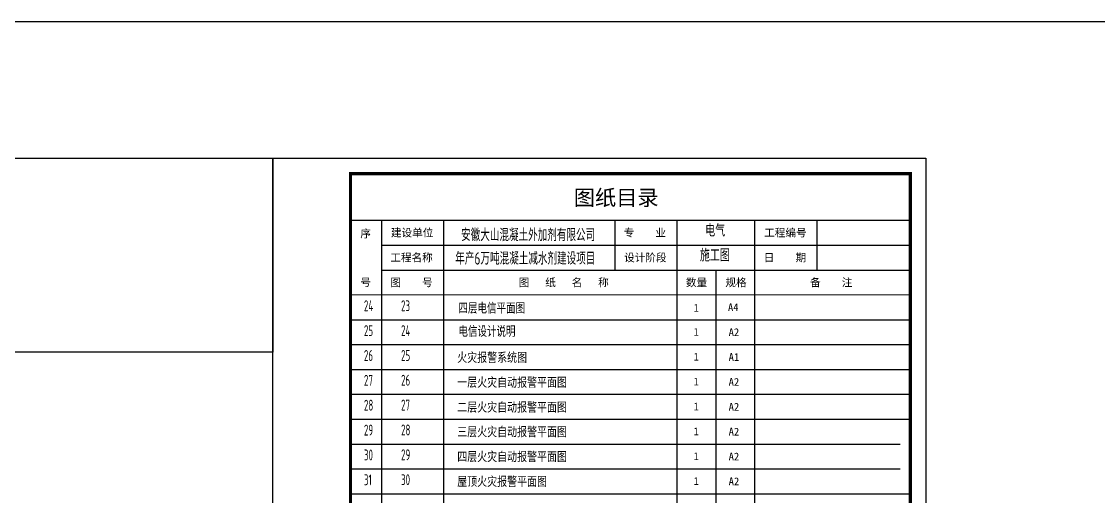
# Model space of a CAD drawing. Extents: x 6250600 to 6678662, y -692028 to -290561.
# Drawn here: x 6285236 to 6319872, y -305843 to -290561 of the extents above; entities that cross this region are included whole.
import ezdxf
from ezdxf.enums import TextEntityAlignment as Align

# ---------------------------------------------------------------- set-up
doc = ezdxf.new("R2010")
doc.units = 0
doc.header["$LTSCALE"] = 1000
doc.header["$MEASUREMENT"] = 0
doc.layers.get('0').update_dxf_attribs({"linetype": 'CONTINUOUS'})
for name, color, linetype in [('PUB_TEXT', 7, 'CONTINUOUS'), ('TEXT', 7, 'CONTINUOUS'), ('图框', 7, 'CONTINUOUS')]:
    doc.layers.add(name, color=color, linetype=linetype)
doc.styles.add('-宋体', font='', dxfattribs={"width": 0.8})
doc.styles.add('_TCH_AXIS', font='COMPLEX', dxfattribs={"bigfont": 'GBCBIG'})
doc.styles.add('sceie', font='sceie.shx', dxfattribs={"width": 0.7, "bigfont": 'sceic.shx'})
doc.styles.add('TSSD_Rein', font='Tssdeng.shx', dxfattribs={"width": 0.7, "bigfont": 'hztxt.shx'})
doc.styles.add('宋体', font='', dxfattribs={"width": 0.7})
doc.styles.get('-宋体').set_extended_font_data('SimSun')
doc.styles.get('宋体').set_extended_font_data('SimSun')

msp = doc.modelspace()

# ---------------------------------------------------------------- linework, layer by layer
at = {"color": 0}
for p, q in [((6296819.6, -317756.2), (6296819.6, -296956.2)), ((6298819.6, -317756.2), (6298819.6, -296956.2)), ((6304319.6, -296956.2), (6304319.6, -298556.2)), ((6306319.6, -317756.2), (6306319.6, -296956.2)), ((6308819.6, -317756.2), (6308819.6, -296956.2)), ((6310819.6, -298556.2), (6310819.6, -296956.2)), ((6296819.6, -297756.2), (6313819.6, -297756.2)), ((6296819.6, -298556.2), (6313819.6, -298556.2)), ((6307569.6, -298556.2), (6307569.6, -317756.2)), ((6295819.6, -300156.2), (6313819.6, -300156.2)), ((6295819.6, -300956.2), (6313819.6, -300956.2)), ((6295819.6, -301756.2), (6313819.6, -301756.2)), ((6295819.6, -302556.2), (6313819.6, -302556.2)), ((6295819.6, -303356.2), (6313819.6, -303356.2)), ((6295819.6, -304156.2), (6313494.1, -304156.2)), ((6295819.6, -304956.2), (6313494.1, -304956.2)), ((6295819.6, -305756.2), (6313819.6, -305756.2))]:
    msp.add_line(p, q, dxfattribs=at)
at = {"color": 1}
for points in [[(6250600.1, -290560.5), (6678662.3, -290560.5), (6678662.3, -619057.4), (6250600.1, -619057.4)], [(6281946.9, -294956.2), (6293319.6, -294956.2), (6293319.6, -301201), (6281946.9, -301201)]]:
    msp.add_lwpolyline(points, close=True, dxfattribs=at)
at = {"color": 0, "const_width": 40}
for points in [[(6295819.6, -296956.2), (6313819.6, -296956.2)], [(6295819.6, -299356.2), (6313819.6, -299356.2)]]:
    msp.add_lwpolyline(points, dxfattribs=at)
at = {"layer": '图框', "color": 4}
msp.add_lwpolyline([(6293319.6, -324656.2), (6293319.6, -294956.2), (6314319.6, -294956.2), (6314319.6, -324656.2)], close=True, dxfattribs=at)
at = {"layer": '图框', "color": 4, "const_width": 100}
msp.add_lwpolyline([(6295819.6, -324156.2), (6313819.6, -324156.2), (6313819.6, -295456.2), (6295819.6, -295456.2)], close=True, dxfattribs=at)

# ---------------------------------------------------------------- texts
at = {"color": 0}
for s, height, style, p in [('图纸目录', 500, '-宋体', (6302996.4, -296476.2)), ('建设单位', 250, '宋体', (6297116.1, -297481.2)), ('专    业', 250, '宋体', (6304603.6, -297481.2)), ('工程编号', 250, '宋体', (6309119.6, -297481.2)), ('工程名称', 250, '宋体', (6297097.5, -298281.2)), ('设计阶段', 250, '宋体', (6304616.1, -298281.2)), ('日    期', 250, '宋体', (6309107.3, -298281.2)), ('图    号', 250, '宋体', (6297099.6, -299081.2)), ('图   纸   名   称', 250, '宋体', (6301227.5, -299081.2)), ('数量', 250, '宋体', (6306603.2, -299081.2)), ('规格', 250, '宋体', (6307873.9, -299081.2)), ('备    注', 250, '宋体', (6310596.6, -299081.2))]:
    msp.add_text(s, height=height, dxfattribs=dict(at, style=style)).set_placement(p)
at = {"style": 'sceie', "width": 0.8}
for s, p in [('电气', (6307223.6, -297481.2)), ('施工图', (6307056.1, -298281.2))]:
    msp.add_text(s, height=400, dxfattribs=at).set_placement(p)
at = {"color": 0, "style": '宋体'}
for s, p in [('序', (6296304.6, -297376.2)), ('号', (6296304.6, -298951.2))]:
    msp.add_text(s, height=250, dxfattribs=at).set_placement(p, align=Align.MIDDLE)
at = {"style": 'TSSD_Rein', "width": 0.7}
for s, p in [('安徽大山混凝土外加剂有限公司', (6301529.3, -297407.4)), ('年产6万吨混凝土减水剂建设项目 ', (6301523.2, -298162.9))]:
    msp.add_text(s, height=400, dxfattribs=at).set_placement(p, align=Align.MIDDLE)
at = {"layer": 'PUB_TEXT', "style": '_TCH_AXIS'}
for s, height, p in [('火灾报警系统图', 337.59, (6299248.8, -301545.9)), ('一层火灾自动报警平面图', 337.589, (6299248.8, -302345.9)), ('二层火灾自动报警平面图', 337.589, (6299248.8, -303145.9)), ('三层火灾自动报警平面图', 337.589, (6299248.8, -303936.6)), ('四层火灾自动报警平面图', 337.589, (6299248.8, -304736.6)), ('屋顶火灾报警平面图', 337.59, (6299248.8, -305536.6))]:
    msp.add_text(s, height=height, dxfattribs=at).set_placement(p)
at = {"layer": 'TEXT', "color": 0, "style": 'sceie', "width": 0.7}
for s, p in [('24', (6296248.7, -299881.2)), ('23', (6297441.5, -299881.2)), ('四层电信平面图', (6299286.4, -299960.4)), ('25', (6296248.7, -300681.2)), ('24', (6297441.5, -300681.2)), ('电信设计说明', (6299286.4, -300707.5)), ('26', (6296248.7, -301481.2)), ('25', (6297441.5, -301481.2)), ('27', (6296248.7, -302281.2)), ('26', (6297441.5, -302277)), ('28', (6296248.7, -303081.2)), ('27', (6297441.5, -303077)), ('29', (6296248.7, -303881.2)), ('28', (6297441.5, -303877)), ('30', (6296248.7, -304681.2)), ('29', (6297441.5, -304677)), ('31', (6296248.7, -305481.2)), ('30', (6297441.5, -305477))]:
    msp.add_text(s, height=350, dxfattribs=at).set_placement(p)
at = {"layer": 'TEXT', "color": 7, "style": '宋体'}
for s, p in [('1', (6306848.7, -299896.7)), ('A4', (6307955.9, -299879.5)), ('1', (6306848.7, -300672.1)), ('A2', (6307978, -300681.6)), ('1', (6306848.7, -301472.1)), ('A1', (6307978, -301481.6)), ('1', (6306848.7, -302272.1)), ('A2', (6307978, -302281.6)), ('1', (6306848.7, -303072.1)), ('A2', (6307978, -303081.6)), ('1', (6306848.7, -303872.1)), ('A2', (6307978, -303881.6)), ('1', (6306848.7, -304672.1)), ('A2', (6307978, -304681.6)), ('1', (6306848.7, -305472.1)), ('A2', (6307978, -305481.6))]:
    msp.add_text(s, height=250, dxfattribs=at).set_placement(p)

doc.saveas('drawing.dxf')
